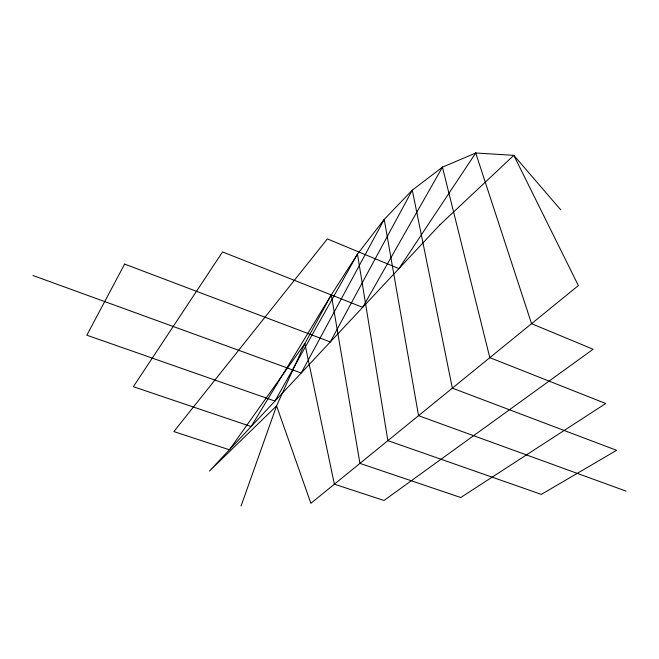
<?xml version="1.0" encoding="UTF-8"?>
<svg xmlns="http://www.w3.org/2000/svg" width="659" height="659" viewBox="0 0 659 659"><rect width="100%" height="100%" fill="white"/><g stroke="black" fill="none" stroke-linecap="round" stroke-linejoin="round"><path stroke-width="0.99" d="M241.07 506.005L276.582 405.878L304.845 343.586L331.304 294.845L357.475 254.11L384.23 219.381L412.295 190.154L442.444 167.147L475.724 152.995L513.831 155.335L560.784 209.892M32.95 275.487L301.221 373.019L384.23 219.381L418.547 415.672L626.05 491.112M124.625 264.094L86.848 335.192L274.96 401.084L357.475 254.11L387.879 440.64L541.336 494.39L616.585 450.319L452.354 388.151L412.295 190.154L330.299 341.947L124.625 264.094M442.444 167.147L362.672 307.358L222.544 251.927L133.349 386.693L251.128 426.554L331.304 294.845L359.938 463.384L460.765 497.512L605.72 403.506L489.818 357.664L442.444 167.147M475.724 152.995L398.926 268.617L327.35 238.904L173.869 431.579L229.398 449.776L304.845 343.586L334.368 484.192L384.04 500.478L593.125 349.245L531.558 323.684L475.724 152.995M439.808 224.925L209.496 471.037L276.582 405.878L310.883 503.303L578.355 285.594L513.831 155.335L439.808 224.925"/></g></svg>
